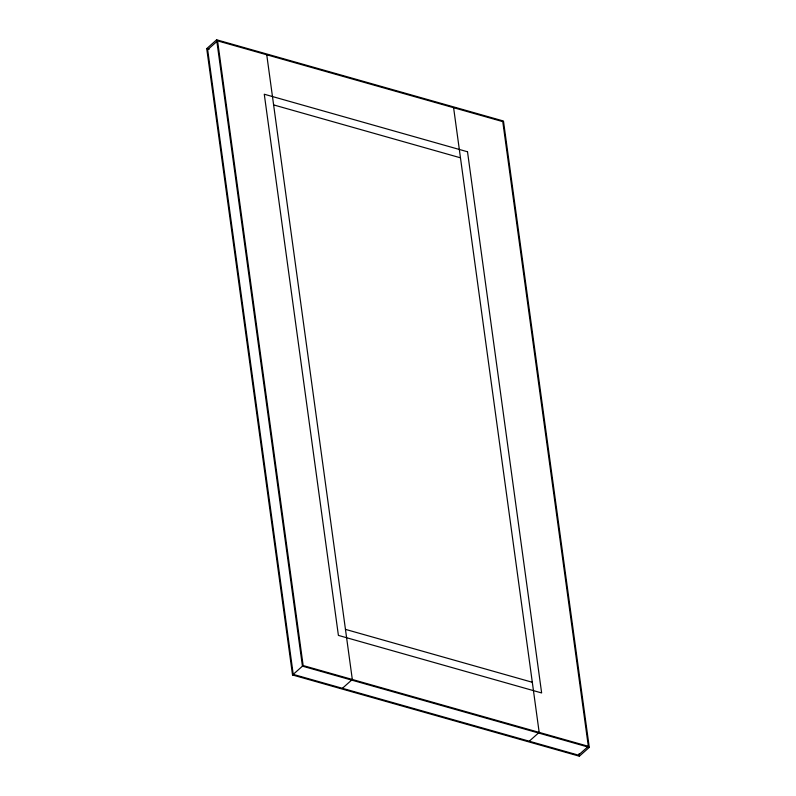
<?xml version="1.0" encoding="UTF-8"?>
<svg xmlns="http://www.w3.org/2000/svg" width="796" height="796" viewBox="0 0 796 796"><rect width="100%" height="100%" fill="white"/><g stroke="black" fill="none" stroke-linecap="round" stroke-linejoin="round"><path stroke-width="1.19" d="M206.731 48.626L216.641 39.8L503.47 121.022L589.269 747.374L579.359 756.2L292.53 674.978L206.731 48.626L209.119 49.302M217.577 40.865L207.666 49.69L293.236 674.381L578.423 755.135L588.334 746.31L502.764 121.619L217.577 40.865L303.147 665.555L292.53 674.978M342.399 688.301L352.32 679.476L266.75 54.795M529.25 741.205L539.171 732.38L453.601 107.699M273.615 104.903L460.456 157.807M345.454 629.367L532.305 682.272M303.147 665.555L588.334 746.31M589.269 747.374L302.44 666.153L216.641 39.8M579.02 753.742L579.359 756.2M467.511 151.777L264.272 94.227L338.4 635.397L541.638 692.948L467.511 151.777"/></g></svg>
